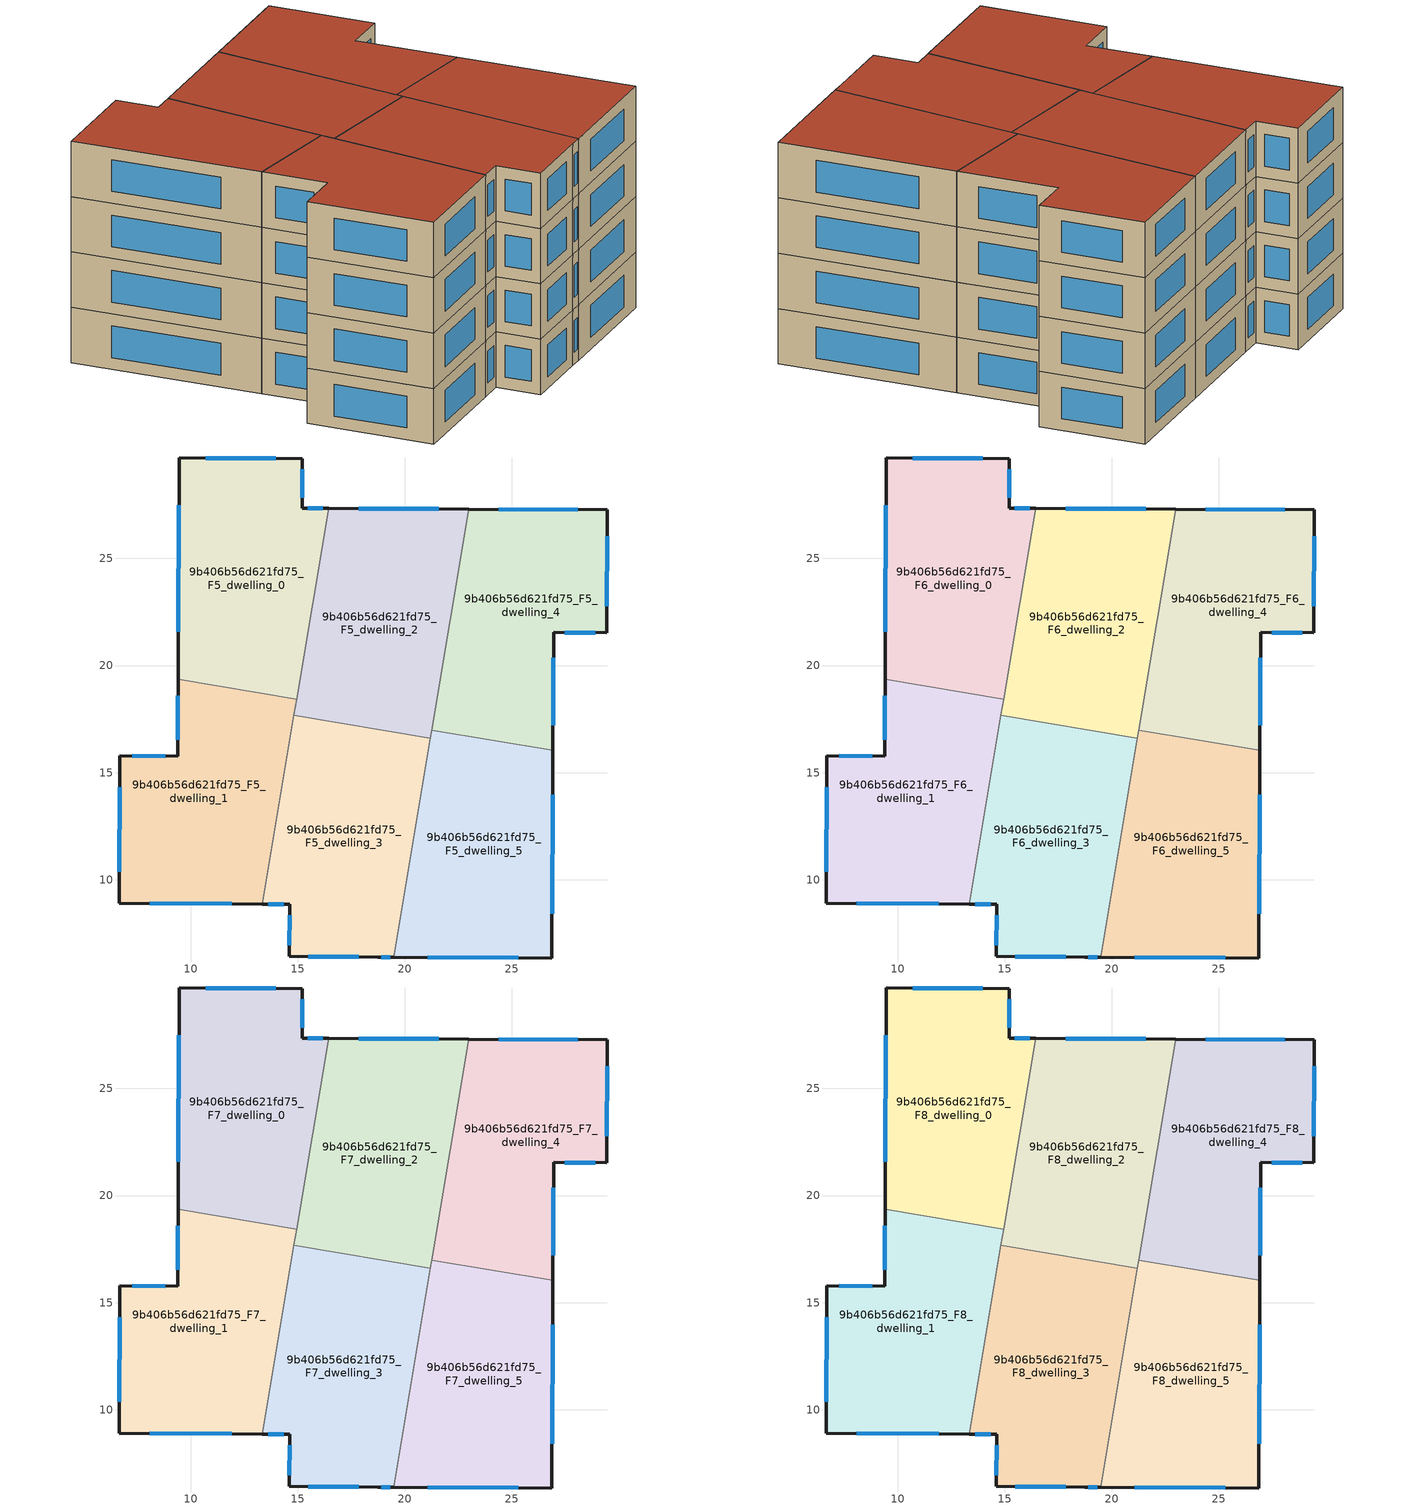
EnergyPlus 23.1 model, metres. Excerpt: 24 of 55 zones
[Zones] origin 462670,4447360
9b406b56d621fd75_F5_dwelling_0
 floor to 9b406b56d621fd75_F4_dwelling_0 (EU_floor_Construction): 15.22,29.66 15.21,27.34 16.45,27.34 14.95,18.43 9.42,19.36 9.47,29.69 z15
 wall outside (EU_wall_Construction): 16.45,27.34 15.21,27.34 15.22,29.66 9.47,29.69 9.42,19.36 z15:18
 wall to 9b406b56d621fd75_F5_dwelling_1 (EU_wall_Construction): 9.42,19.36 14.95,18.43 z15:18
 wall to 9b406b56d621fd75_F5_dwelling_2 (EU_wall_Construction): 14.95,18.43 16.45,27.34 z15:18
 window (EU_Window_Construction): 16.18,27.34 15.47,27.34 / 9.46,27.48 9.43,21.57 / 13.99,29.67 10.7,29.68 / 15.21,27.84 15.22,29.16 z15.64:17.36
9b406b56d621fd75_F5_dwelling_1
 floor to 9b406b56d621fd75_F4_dwelling_1 (EU_floor_Construction): 14.95,18.43 13.35,8.87 6.66,8.9 6.7,15.78 9.4,15.77 9.42,19.36 z15
 wall outside (EU_wall_Construction): 9.42,19.36 9.4,15.77 6.7,15.78 6.66,8.9 13.35,8.87 z15:18
 wall to 9b406b56d621fd75_F5_dwelling_3 (EU_wall_Construction): 13.35,8.87 14.83,17.67 z15:18
 wall to 9b406b56d621fd75_F5_dwelling_2 (EU_wall_Construction): 14.83,17.67 14.95,18.43 z15:18
 window (EU_Window_Construction): 8.1,8.9 11.92,8.88 / 6.69,14.31 6.67,10.38 / 8.82,15.77 7.28,15.78 / 9.41,18.59 9.4,16.54 z15.64:17.36
9b406b56d621fd75_F5_dwelling_2
 floor to 9b406b56d621fd75_F4_dwelling_2 (EU_floor_Construction): 22.99,27.3 21.2,16.61 14.83,17.67 16.45,27.34 z15
 wall outside (EU_wall_Construction): 22.99,27.3 16.45,27.34 z15:18
 wall to 9b406b56d621fd75_F5_dwelling_3 (EU_wall_Construction): 14.83,17.67 21.2,16.61 z15:18
 wall to 9b406b56d621fd75_F5_dwelling_4 (EU_wall_Construction): 21.26,16.99 22.99,27.3 z15:18
 wall to 9b406b56d621fd75_F5_dwelling_5 (EU_wall_Construction): 21.2,16.61 21.26,16.99 z15:18
 window (EU_Window_Construction): 21.59,27.31 17.85,27.33 z15.64:17.36
9b406b56d621fd75_F5_dwelling_3
 floor to 9b406b56d621fd75_F4_dwelling_3 (EU_floor_Construction): 21.2,16.61 19.48,6.39 18.74,6.39 14.61,6.42 14.63,8.86 13.35,8.87 14.83,17.67 z15
 wall outside (EU_wall_Construction): 13.35,8.87 14.63,8.86 14.61,6.42 18.74,6.39 19.48,6.39 z15:18
 wall to 9b406b56d621fd75_F5_dwelling_5 (EU_wall_Construction): 19.48,6.39 21.2,16.61 z15:18
 window (EU_Window_Construction): 18.9,6.39 19.32,6.39 / 15.5,6.42 17.86,6.4 / 14.63,8.34 14.62,6.94 / 13.62,8.87 14.36,8.86 z15.64:17.36
9b406b56d621fd75_F5_dwelling_4
 floor to 9b406b56d621fd75_F4_dwelling_4 (EU_floor_Construction): 29.46,27.27 29.43,21.53 26.95,21.54 26.92,16.04 21.26,16.99 22.99,27.3 z15
 wall outside (EU_wall_Construction): 26.92,16.04 26.95,21.54 29.43,21.53 29.46,27.27 22.99,27.3 z15:18
 wall to 9b406b56d621fd75_F5_dwelling_5 (EU_wall_Construction): 21.26,16.99 26.92,16.04 z15:18
 window (EU_Window_Construction): 28.08,27.28 24.38,27.3 / 29.44,22.76 29.46,26.04 / 27.48,21.54 28.9,21.54 / 26.93,17.22 26.94,20.37 z15.64:17.36
9b406b56d621fd75_F5_dwelling_5
 floor to 9b406b56d621fd75_F4_dwelling_5 (EU_floor_Construction): 26.92,16.04 26.87,6.35 19.48,6.39 21.26,16.99 z15
 wall outside (EU_wall_Construction): 19.48,6.39 26.87,6.35 26.92,16.04 z15:18
 window (EU_Window_Construction): 26.88,8.43 26.91,13.97 / 21.06,6.38 25.29,6.36 z15.64:17.36
9b406b56d621fd75_F6_dwelling_0
 floor to 9b406b56d621fd75_F5_dwelling_0 (EU_floor_Construction): 15.22,29.66 15.21,27.34 16.45,27.34 14.95,18.43 9.42,19.36 9.47,29.69 z18
 wall outside (EU_wall_Construction): 16.45,27.34 15.21,27.34 15.22,29.66 9.47,29.69 9.42,19.36 z18:21
 wall to 9b406b56d621fd75_F6_dwelling_1 (EU_wall_Construction): 9.42,19.36 14.95,18.43 z18:21
 wall to 9b406b56d621fd75_F6_dwelling_2 (EU_wall_Construction): 14.95,18.43 16.45,27.34 z18:21
 window (EU_Window_Construction): 16.18,27.34 15.47,27.34 / 9.46,27.48 9.43,21.57 / 13.99,29.67 10.7,29.68 / 15.21,27.84 15.22,29.16 z18.64:20.36
9b406b56d621fd75_F6_dwelling_1
 floor to 9b406b56d621fd75_F5_dwelling_1 (EU_floor_Construction): 14.95,18.43 13.35,8.87 6.66,8.9 6.7,15.78 9.4,15.77 9.42,19.36 z18
 wall outside (EU_wall_Construction): 9.42,19.36 9.4,15.77 6.7,15.78 6.66,8.9 13.35,8.87 z18:21
 wall to 9b406b56d621fd75_F6_dwelling_3 (EU_wall_Construction): 13.35,8.87 14.83,17.67 z18:21
 wall to 9b406b56d621fd75_F6_dwelling_2 (EU_wall_Construction): 14.83,17.67 14.95,18.43 z18:21
 window (EU_Window_Construction): 8.1,8.9 11.92,8.88 / 6.69,14.31 6.67,10.38 / 8.82,15.77 7.28,15.78 / 9.41,18.59 9.4,16.54 z18.64:20.36
9b406b56d621fd75_F6_dwelling_2
 floor to 9b406b56d621fd75_F5_dwelling_2 (EU_floor_Construction): 22.99,27.3 21.2,16.61 14.83,17.67 16.45,27.34 z18
 wall outside (EU_wall_Construction): 22.99,27.3 16.45,27.34 z18:21
 wall to 9b406b56d621fd75_F6_dwelling_3 (EU_wall_Construction): 14.83,17.67 21.2,16.61 z18:21
 wall to 9b406b56d621fd75_F6_dwelling_4 (EU_wall_Construction): 21.26,16.99 22.99,27.3 z18:21
 wall to 9b406b56d621fd75_F6_dwelling_5 (EU_wall_Construction): 21.2,16.61 21.26,16.99 z18:21
 window (EU_Window_Construction): 21.59,27.31 17.85,27.33 z18.64:20.36
9b406b56d621fd75_F6_dwelling_3
 floor to 9b406b56d621fd75_F5_dwelling_3 (EU_floor_Construction): 21.2,16.61 19.48,6.39 18.74,6.39 14.61,6.42 14.63,8.86 13.35,8.87 14.83,17.67 z18
 wall outside (EU_wall_Construction): 13.35,8.87 14.63,8.86 14.61,6.42 18.74,6.39 19.48,6.39 z18:21
 wall to 9b406b56d621fd75_F6_dwelling_5 (EU_wall_Construction): 19.48,6.39 21.2,16.61 z18:21
 window (EU_Window_Construction): 18.9,6.39 19.32,6.39 / 15.5,6.42 17.86,6.4 / 14.63,8.34 14.62,6.94 / 13.62,8.87 14.36,8.86 z18.64:20.36
9b406b56d621fd75_F6_dwelling_4
 floor to 9b406b56d621fd75_F5_dwelling_4 (EU_floor_Construction): 29.46,27.27 29.43,21.53 26.95,21.54 26.92,16.04 21.26,16.99 22.99,27.3 z18
 wall outside (EU_wall_Construction): 26.92,16.04 26.95,21.54 29.43,21.53 29.46,27.27 22.99,27.3 z18:21
 wall to 9b406b56d621fd75_F6_dwelling_5 (EU_wall_Construction): 21.26,16.99 26.92,16.04 z18:21
 window (EU_Window_Construction): 28.08,27.28 24.38,27.3 / 29.44,22.76 29.46,26.04 / 27.48,21.54 28.9,21.54 / 26.93,17.22 26.94,20.37 z18.64:20.36
9b406b56d621fd75_F6_dwelling_5
 floor to 9b406b56d621fd75_F5_dwelling_5 (EU_floor_Construction): 26.92,16.04 26.87,6.35 19.48,6.39 21.26,16.99 z18
 wall outside (EU_wall_Construction): 19.48,6.39 26.87,6.35 26.92,16.04 z18:21
 window (EU_Window_Construction): 26.88,8.43 26.91,13.97 / 21.06,6.38 25.29,6.36 z18.64:20.36
9b406b56d621fd75_F7_dwelling_0
 floor to 9b406b56d621fd75_F6_dwelling_0 (EU_floor_Construction): 15.22,29.66 15.21,27.34 16.45,27.34 14.95,18.43 9.42,19.36 9.47,29.69 z21
 wall outside (EU_wall_Construction): 16.45,27.34 15.21,27.34 15.22,29.66 9.47,29.69 9.42,19.36 z21:24
 wall to 9b406b56d621fd75_F7_dwelling_1 (EU_wall_Construction): 9.42,19.36 14.95,18.43 z21:24
 wall to 9b406b56d621fd75_F7_dwelling_2 (EU_wall_Construction): 14.95,18.43 16.45,27.34 z21:24
 window (EU_Window_Construction): 16.18,27.34 15.47,27.34 / 9.46,27.48 9.43,21.57 / 13.99,29.67 10.7,29.68 / 15.21,27.84 15.22,29.16 z21.64:23.36
9b406b56d621fd75_F7_dwelling_1
 floor to 9b406b56d621fd75_F6_dwelling_1 (EU_floor_Construction): 14.95,18.43 13.35,8.87 6.66,8.9 6.7,15.78 9.4,15.77 9.42,19.36 z21
 wall outside (EU_wall_Construction): 9.42,19.36 9.4,15.77 6.7,15.78 6.66,8.9 13.35,8.87 z21:24
 wall to 9b406b56d621fd75_F7_dwelling_3 (EU_wall_Construction): 13.35,8.87 14.83,17.67 z21:24
 wall to 9b406b56d621fd75_F7_dwelling_2 (EU_wall_Construction): 14.83,17.67 14.95,18.43 z21:24
 window (EU_Window_Construction): 8.1,8.9 11.92,8.88 / 6.69,14.31 6.67,10.38 / 8.82,15.77 7.28,15.78 / 9.41,18.59 9.4,16.54 z21.64:23.36
9b406b56d621fd75_F7_dwelling_2
 floor to 9b406b56d621fd75_F6_dwelling_2 (EU_floor_Construction): 22.99,27.3 21.2,16.61 14.83,17.67 16.45,27.34 z21
 wall outside (EU_wall_Construction): 22.99,27.3 16.45,27.34 z21:24
 wall to 9b406b56d621fd75_F7_dwelling_3 (EU_wall_Construction): 14.83,17.67 21.2,16.61 z21:24
 wall to 9b406b56d621fd75_F7_dwelling_4 (EU_wall_Construction): 21.26,16.99 22.99,27.3 z21:24
 wall to 9b406b56d621fd75_F7_dwelling_5 (EU_wall_Construction): 21.2,16.61 21.26,16.99 z21:24
 window (EU_Window_Construction): 21.59,27.31 17.85,27.33 z21.64:23.36
9b406b56d621fd75_F7_dwelling_3
 floor to 9b406b56d621fd75_F6_dwelling_3 (EU_floor_Construction): 21.2,16.61 19.48,6.39 18.74,6.39 14.61,6.42 14.63,8.86 13.35,8.87 14.83,17.67 z21
 wall outside (EU_wall_Construction): 13.35,8.87 14.63,8.86 14.61,6.42 18.74,6.39 19.48,6.39 z21:24
 wall to 9b406b56d621fd75_F7_dwelling_5 (EU_wall_Construction): 19.48,6.39 21.2,16.61 z21:24
 window (EU_Window_Construction): 18.9,6.39 19.32,6.39 / 15.5,6.42 17.86,6.4 / 14.63,8.34 14.62,6.94 / 13.62,8.87 14.36,8.86 z21.64:23.36
9b406b56d621fd75_F7_dwelling_4
 floor to 9b406b56d621fd75_F6_dwelling_4 (EU_floor_Construction): 29.46,27.27 29.43,21.53 26.95,21.54 26.92,16.04 21.26,16.99 22.99,27.3 z21
 wall outside (EU_wall_Construction): 26.92,16.04 26.95,21.54 29.43,21.53 29.46,27.27 22.99,27.3 z21:24
 wall to 9b406b56d621fd75_F7_dwelling_5 (EU_wall_Construction): 21.26,16.99 26.92,16.04 z21:24
 window (EU_Window_Construction): 28.08,27.28 24.38,27.3 / 29.44,22.76 29.46,26.04 / 27.48,21.54 28.9,21.54 / 26.93,17.22 26.94,20.37 z21.64:23.36
9b406b56d621fd75_F7_dwelling_5
 floor to 9b406b56d621fd75_F6_dwelling_5 (EU_floor_Construction): 26.92,16.04 26.87,6.35 19.48,6.39 21.26,16.99 z21
 wall outside (EU_wall_Construction): 19.48,6.39 26.87,6.35 26.92,16.04 z21:24
 window (EU_Window_Construction): 26.88,8.43 26.91,13.97 / 21.06,6.38 25.29,6.36 z21.64:23.36
9b406b56d621fd75_F8_dwelling_0
 floor to 9b406b56d621fd75_F7_dwelling_0 (EU_floor_Construction): 15.22,29.66 15.21,27.34 16.45,27.34 14.95,18.43 9.42,19.36 9.47,29.69 z24
 wall outside (EU_wall_Construction): 16.45,27.34 15.21,27.34 15.22,29.66 9.47,29.69 9.42,19.36 z24:27
 wall to 9b406b56d621fd75_F8_dwelling_1 (EU_wall_Construction): 9.42,19.36 14.95,18.43 z24:27
 wall to 9b406b56d621fd75_F8_dwelling_2 (EU_wall_Construction): 14.95,18.43 16.45,27.34 z24:27
 window (EU_Window_Construction): 16.18,27.34 15.47,27.34 / 9.46,27.48 9.43,21.57 / 13.99,29.67 10.7,29.68 / 15.21,27.84 15.22,29.16 z24.64:26.36
 roof outside (EU_roof_Construction): 14.95,18.43 16.45,27.34 15.21,27.34 15.22,29.66 9.47,29.69 9.42,19.36 z27
9b406b56d621fd75_F8_dwelling_1
 floor to 9b406b56d621fd75_F7_dwelling_1 (EU_floor_Construction): 14.95,18.43 13.35,8.87 6.66,8.9 6.7,15.78 9.4,15.77 9.42,19.36 z24
 wall outside (EU_wall_Construction): 9.42,19.36 9.4,15.77 6.7,15.78 6.66,8.9 13.35,8.87 z24:27
 wall to 9b406b56d621fd75_F8_dwelling_3 (EU_wall_Construction): 13.35,8.87 14.83,17.67 z24:27
 wall to 9b406b56d621fd75_F8_dwelling_2 (EU_wall_Construction): 14.83,17.67 14.95,18.43 z24:27
 window (EU_Window_Construction): 8.1,8.9 11.92,8.88 / 6.69,14.31 6.67,10.38 / 8.82,15.77 7.28,15.78 / 9.41,18.59 9.4,16.54 z24.64:26.36
 roof outside (EU_roof_Construction): 13.35,8.87 14.95,18.43 9.42,19.36 9.4,15.77 6.7,15.78 6.66,8.9 z27
9b406b56d621fd75_F8_dwelling_2
 floor to 9b406b56d621fd75_F7_dwelling_2 (EU_floor_Construction): 22.99,27.3 21.2,16.61 14.83,17.67 16.45,27.34 z24
 wall outside (EU_wall_Construction): 22.99,27.3 16.45,27.34 z24:27
 wall to 9b406b56d621fd75_F8_dwelling_3 (EU_wall_Construction): 14.83,17.67 21.2,16.61 z24:27
 wall to 9b406b56d621fd75_F8_dwelling_4 (EU_wall_Construction): 21.26,16.99 22.99,27.3 z24:27
 wall to 9b406b56d621fd75_F8_dwelling_5 (EU_wall_Construction): 21.2,16.61 21.26,16.99 z24:27
 window (EU_Window_Construction): 21.59,27.31 17.85,27.33 z24.64:26.36
 roof outside (EU_roof_Construction): 21.2,16.61 22.99,27.3 16.45,27.34 14.83,17.67 z27
9b406b56d621fd75_F8_dwelling_3
 floor to 9b406b56d621fd75_F7_dwelling_3 (EU_floor_Construction): 21.2,16.61 19.48,6.39 18.74,6.39 14.61,6.42 14.63,8.86 13.35,8.87 14.83,17.67 z24
 wall outside (EU_wall_Construction): 13.35,8.87 14.63,8.86 14.61,6.42 18.74,6.39 19.48,6.39 z24:27
 wall to 9b406b56d621fd75_F8_dwelling_5 (EU_wall_Construction): 19.48,6.39 21.2,16.61 z24:27
 window (EU_Window_Construction): 18.9,6.39 19.32,6.39 / 15.5,6.42 17.86,6.4 / 14.63,8.34 14.62,6.94 / 13.62,8.87 14.36,8.86 z24.64:26.36
 roof outside (EU_roof_Construction): 19.48,6.39 21.2,16.61 14.83,17.67 13.35,8.87 14.63,8.86 14.61,6.42 18.74,6.39 z27
9b406b56d621fd75_F8_dwelling_4
 floor to 9b406b56d621fd75_F7_dwelling_4 (EU_floor_Construction): 29.46,27.27 29.43,21.53 26.95,21.54 26.92,16.04 21.26,16.99 22.99,27.3 z24
 wall outside (EU_wall_Construction): 26.92,16.04 26.95,21.54 29.43,21.53 29.46,27.27 22.99,27.3 z24:27
 wall to 9b406b56d621fd75_F8_dwelling_5 (EU_wall_Construction): 21.26,16.99 26.92,16.04 z24:27
 window (EU_Window_Construction): 28.08,27.28 24.38,27.3 / 29.44,22.76 29.46,26.04 / 27.48,21.54 28.9,21.54 / 26.93,17.22 26.94,20.37 z24.64:26.36
 roof outside (EU_roof_Construction): 26.92,16.04 26.95,21.54 29.43,21.53 29.46,27.27 22.99,27.3 21.26,16.99 z27
9b406b56d621fd75_F8_dwelling_5
 floor to 9b406b56d621fd75_F7_dwelling_5 (EU_floor_Construction): 26.92,16.04 26.87,6.35 19.48,6.39 21.26,16.99 z24
 wall outside (EU_wall_Construction): 19.48,6.39 26.87,6.35 26.92,16.04 z24:27
 window (EU_Window_Construction): 26.88,8.43 26.91,13.97 / 21.06,6.38 25.29,6.36 z24.64:26.36
 roof outside (EU_roof_Construction): 26.87,6.35 26.92,16.04 21.26,16.99 19.48,6.39 z27
[Building]
EU S2 Campaign: North Axis=0; Terrain=City; Solar Distribution=FullExterior
[Site:Location]
Yerevan-Zvartnots.Intl.AP: Latitude=40.15; Longitude=44.383; Time Zone=4; Elevation=854
[SizingPeriod:WeatherFileDays]
AnnualSizingPeriod: Begin Month=1; Begin Day of Month=1; End Month=12; End Day of Month=31; Day of Week for Start Day=Monday; Use Weather File Daylight Saving Period=No; Use Weather File Rain and Snow Indicators=No
[MATERIAL]
EU_InternalMass_Material: Roughness=MediumRough; Thickness=0.1; Conductivity=1; Density=1800; Specific Heat=900; Thermal Absorptance=0.9; Solar Absorptance=0.7; Visible Absorptance=0.7
[MATERIAL:NOMASS] Roughness=MediumRough; Thermal Absorptance=0.9; Solar Absorptance=0.7; Visible Absorptance=0.7
Name | Thermal Resistance
EU_wall_NoMass | 1.05043
EU_roof_NoMass | 1.45357
EU_floor_NoMass | 0.478065
[WINDOWMATERIAL:SIMPLEGLAZINGSYSTEM]
EU_Window_SimpleGlazing: UFactor=2.5566; Solar Heat Gain Coefficient=0.75; Visible Transmittance=0.75
[CONSTRUCTION]
EU_wall_Construction: EU_wall_NoMass
EU_roof_Construction: EU_roof_NoMass
EU_floor_Construction: EU_floor_NoMass
EU_Window_Construction: EU_Window_SimpleGlazing
EU_InternalMass_Construction: EU_InternalMass_Material
[ZONE] Type=1; Multiplier=1; Ceiling Height=autocalculate; Floor Area=autocalculate; Part of Total Floor Area=Yes
Name | Volume
9b406b56d621fd75_F5_dwelling_0; 9b406b56d621fd75_F6_dwelling_0; 9b406b56d621fd75_F7_dwelling_0; 9b406b56d621fd75_F8_dwelling_0 | 200.002
9b406b56d621fd75_F5_dwelling_1; 9b406b56d621fd75_F6_dwelling_1; 9b406b56d621fd75_F7_dwelling_1; 9b406b56d621fd75_F8_dwelling_1 | 200.012
9b406b56d621fd75_F5_dwelling_2; 9b406b56d621fd75_F6_dwelling_2; 9b406b56d621fd75_F7_dwelling_2; 9b406b56d621fd75_F8_dwelling_2; 9b406b56d621fd75_F5_dwelling_4; 9b406b56d621fd75_F6_dwelling_4; 9b406b56d621fd75_F7_dwelling_4; 9b406b56d621fd75_F8_dwelling_4 | 199.99
9b406b56d621fd75_F5_dwelling_3; 9b406b56d621fd75_F6_dwelling_3; 9b406b56d621fd75_F7_dwelling_3; 9b406b56d621fd75_F8_dwelling_3 | 199.983
9b406b56d621fd75_F5_dwelling_5; 9b406b56d621fd75_F6_dwelling_5; 9b406b56d621fd75_F7_dwelling_5; 9b406b56d621fd75_F8_dwelling_5 | 199.999
[INTERNALMASS] Construction=EU_InternalMass_Construction
Name | Zone or ZoneList | Surface Area
9b406b56d621fd75_F5_dwelling_0_EU_InternalMass | 9b406b56d621fd75_F5_dwelling_0 | 66.6673
9b406b56d621fd75_F5_dwelling_1_EU_InternalMass | 9b406b56d621fd75_F5_dwelling_1 | 66.6708
9b406b56d621fd75_F5_dwelling_2_EU_InternalMass | 9b406b56d621fd75_F5_dwelling_2 | 66.6632
9b406b56d621fd75_F5_dwelling_3_EU_InternalMass | 9b406b56d621fd75_F5_dwelling_3 | 66.661
9b406b56d621fd75_F5_dwelling_4_EU_InternalMass | 9b406b56d621fd75_F5_dwelling_4 | 66.6634
9b406b56d621fd75_F5_dwelling_5_EU_InternalMass | 9b406b56d621fd75_F5_dwelling_5 | 66.6663
9b406b56d621fd75_F6_dwelling_0_EU_InternalMass | 9b406b56d621fd75_F6_dwelling_0 | 66.6673
9b406b56d621fd75_F6_dwelling_1_EU_InternalMass | 9b406b56d621fd75_F6_dwelling_1 | 66.6708
9b406b56d621fd75_F6_dwelling_2_EU_InternalMass | 9b406b56d621fd75_F6_dwelling_2 | 66.6632
9b406b56d621fd75_F6_dwelling_3_EU_InternalMass | 9b406b56d621fd75_F6_dwelling_3 | 66.661
9b406b56d621fd75_F6_dwelling_4_EU_InternalMass | 9b406b56d621fd75_F6_dwelling_4 | 66.6634
9b406b56d621fd75_F6_dwelling_5_EU_InternalMass | 9b406b56d621fd75_F6_dwelling_5 | 66.6663
9b406b56d621fd75_F7_dwelling_0_EU_InternalMass | 9b406b56d621fd75_F7_dwelling_0 | 66.6673
9b406b56d621fd75_F7_dwelling_1_EU_InternalMass | 9b406b56d621fd75_F7_dwelling_1 | 66.6708
9b406b56d621fd75_F7_dwelling_2_EU_InternalMass | 9b406b56d621fd75_F7_dwelling_2 | 66.6632
9b406b56d621fd75_F7_dwelling_3_EU_InternalMass | 9b406b56d621fd75_F7_dwelling_3 | 66.661
9b406b56d621fd75_F7_dwelling_4_EU_InternalMass | 9b406b56d621fd75_F7_dwelling_4 | 66.6634
9b406b56d621fd75_F7_dwelling_5_EU_InternalMass | 9b406b56d621fd75_F7_dwelling_5 | 66.6663
9b406b56d621fd75_F8_dwelling_0_EU_InternalMass | 9b406b56d621fd75_F8_dwelling_0 | 66.6673
9b406b56d621fd75_F8_dwelling_1_EU_InternalMass | 9b406b56d621fd75_F8_dwelling_1 | 66.6708
9b406b56d621fd75_F8_dwelling_2_EU_InternalMass | 9b406b56d621fd75_F8_dwelling_2 | 66.6632
9b406b56d621fd75_F8_dwelling_3_EU_InternalMass | 9b406b56d621fd75_F8_dwelling_3 | 66.661
9b406b56d621fd75_F8_dwelling_4_EU_InternalMass | 9b406b56d621fd75_F8_dwelling_4 | 66.6634
9b406b56d621fd75_F8_dwelling_5_EU_InternalMass | 9b406b56d621fd75_F8_dwelling_5 | 66.6663
[OTHEREQUIPMENT] Fuel Type=Electricity; Design Level Calculation Method=Watts/Area; Power per Zone Floor Area=1; Fraction Latent=0; Fraction Radiant=0; Fraction Lost=0; Carbon Dioxide Generation Rate=0; EndUse Subcategory=EU_Step8_InternalGains
Name | Zone or ZoneList or Space or SpaceList | Schedule
EU_Step8_InternalGain_9b406b56d621fd75_F5_dwelling_0_f000 | 9b406b56d621fd75_F5_dwelling_0 | EU_Step8_GainSchedule_9b406b56d621fd75_F5_dwelling_0_f000
EU_Step8_InternalGain_9b406b56d621fd75_F5_dwelling_1_f000 | 9b406b56d621fd75_F5_dwelling_1 | EU_Step8_GainSchedule_9b406b56d621fd75_F5_dwelling_1_f000
EU_Step8_InternalGain_9b406b56d621fd75_F5_dwelling_2_f000 | 9b406b56d621fd75_F5_dwelling_2 | EU_Step8_GainSchedule_9b406b56d621fd75_F5_dwelling_2_f000
EU_Step8_InternalGain_9b406b56d621fd75_F5_dwelling_3_f000 | 9b406b56d621fd75_F5_dwelling_3 | EU_Step8_GainSchedule_9b406b56d621fd75_F5_dwelling_3_f000
EU_Step8_InternalGain_9b406b56d621fd75_F5_dwelling_4_f000 | 9b406b56d621fd75_F5_dwelling_4 | EU_Step8_GainSchedule_9b406b56d621fd75_F5_dwelling_4_f000
EU_Step8_InternalGain_9b406b56d621fd75_F5_dwelling_5_f000 | 9b406b56d621fd75_F5_dwelling_5 | EU_Step8_GainSchedule_9b406b56d621fd75_F5_dwelling_5_f000
EU_Step8_InternalGain_9b406b56d621fd75_F6_dwelling_0_f000 | 9b406b56d621fd75_F6_dwelling_0 | EU_Step8_GainSchedule_9b406b56d621fd75_F6_dwelling_0_f000
EU_Step8_InternalGain_9b406b56d621fd75_F6_dwelling_1_f000 | 9b406b56d621fd75_F6_dwelling_1 | EU_Step8_GainSchedule_9b406b56d621fd75_F6_dwelling_1_f000
EU_Step8_InternalGain_9b406b56d621fd75_F6_dwelling_2_f000 | 9b406b56d621fd75_F6_dwelling_2 | EU_Step8_GainSchedule_9b406b56d621fd75_F6_dwelling_2_f000
EU_Step8_InternalGain_9b406b56d621fd75_F6_dwelling_3_f000 | 9b406b56d621fd75_F6_dwelling_3 | EU_Step8_GainSchedule_9b406b56d621fd75_F6_dwelling_3_f000
EU_Step8_InternalGain_9b406b56d621fd75_F6_dwelling_4_f000 | 9b406b56d621fd75_F6_dwelling_4 | EU_Step8_GainSchedule_9b406b56d621fd75_F6_dwelling_4_f000
EU_Step8_InternalGain_9b406b56d621fd75_F6_dwelling_5_f000 | 9b406b56d621fd75_F6_dwelling_5 | EU_Step8_GainSchedule_9b406b56d621fd75_F6_dwelling_5_f000
EU_Step8_InternalGain_9b406b56d621fd75_F7_dwelling_0_f000 | 9b406b56d621fd75_F7_dwelling_0 | EU_Step8_GainSchedule_9b406b56d621fd75_F7_dwelling_0_f000
EU_Step8_InternalGain_9b406b56d621fd75_F7_dwelling_1_f000 | 9b406b56d621fd75_F7_dwelling_1 | EU_Step8_GainSchedule_9b406b56d621fd75_F7_dwelling_1_f000
EU_Step8_InternalGain_9b406b56d621fd75_F7_dwelling_2_f000 | 9b406b56d621fd75_F7_dwelling_2 | EU_Step8_GainSchedule_9b406b56d621fd75_F7_dwelling_2_f000
EU_Step8_InternalGain_9b406b56d621fd75_F7_dwelling_3_f000 | 9b406b56d621fd75_F7_dwelling_3 | EU_Step8_GainSchedule_9b406b56d621fd75_F7_dwelling_3_f000
EU_Step8_InternalGain_9b406b56d621fd75_F7_dwelling_4_f000 | 9b406b56d621fd75_F7_dwelling_4 | EU_Step8_GainSchedule_9b406b56d621fd75_F7_dwelling_4_f000
EU_Step8_InternalGain_9b406b56d621fd75_F7_dwelling_5_f000 | 9b406b56d621fd75_F7_dwelling_5 | EU_Step8_GainSchedule_9b406b56d621fd75_F7_dwelling_5_f000
EU_Step8_InternalGain_9b406b56d621fd75_F8_dwelling_0_f000 | 9b406b56d621fd75_F8_dwelling_0 | EU_Step8_GainSchedule_9b406b56d621fd75_F8_dwelling_0_f000
EU_Step8_InternalGain_9b406b56d621fd75_F8_dwelling_1_f000 | 9b406b56d621fd75_F8_dwelling_1 | EU_Step8_GainSchedule_9b406b56d621fd75_F8_dwelling_1_f000
EU_Step8_InternalGain_9b406b56d621fd75_F8_dwelling_2_f000 | 9b406b56d621fd75_F8_dwelling_2 | EU_Step8_GainSchedule_9b406b56d621fd75_F8_dwelling_2_f000
EU_Step8_InternalGain_9b406b56d621fd75_F8_dwelling_3_f000 | 9b406b56d621fd75_F8_dwelling_3 | EU_Step8_GainSchedule_9b406b56d621fd75_F8_dwelling_3_f000
EU_Step8_InternalGain_9b406b56d621fd75_F8_dwelling_4_f000 | 9b406b56d621fd75_F8_dwelling_4 | EU_Step8_GainSchedule_9b406b56d621fd75_F8_dwelling_4_f000
EU_Step8_InternalGain_9b406b56d621fd75_F8_dwelling_5_f000 | 9b406b56d621fd75_F8_dwelling_5 | EU_Step8_GainSchedule_9b406b56d621fd75_F8_dwelling_5_f000
[ZONEVENTILATION:DESIGNFLOWRATE] Schedule=EU_AlwaysOn; Design Flow Rate Calculation Method=AirChanges/Hour; Air Changes per Hour=0.557805; Ventilation Type=Natural; Fan Pressure Rise=0; Fan Total Efficiency=1; Constant Term Coefficient=1; Temperature Term Coefficient=0; Velocity Term Coefficient=0; Velocity Squared Term Coefficient=0; Minimum Indoor Temperature=-100; Maximum Indoor Temperature=100; Delta Temperature=-100; Minimum Outdoor Temperature=-100; Maximum Outdoor Temperature=100; Maximum Wind Speed=40
Name | Zone or ZoneList or Space or SpaceList
EU_ConstantAir_9b406b56d621fd75_F5_dwelling_0 | 9b406b56d621fd75_F5_dwelling_0
EU_ConstantAir_9b406b56d621fd75_F5_dwelling_1 | 9b406b56d621fd75_F5_dwelling_1
EU_ConstantAir_9b406b56d621fd75_F5_dwelling_2 | 9b406b56d621fd75_F5_dwelling_2
EU_ConstantAir_9b406b56d621fd75_F5_dwelling_3 | 9b406b56d621fd75_F5_dwelling_3
EU_ConstantAir_9b406b56d621fd75_F5_dwelling_4 | 9b406b56d621fd75_F5_dwelling_4
EU_ConstantAir_9b406b56d621fd75_F5_dwelling_5 | 9b406b56d621fd75_F5_dwelling_5
EU_ConstantAir_9b406b56d621fd75_F6_dwelling_0 | 9b406b56d621fd75_F6_dwelling_0
EU_ConstantAir_9b406b56d621fd75_F6_dwelling_1 | 9b406b56d621fd75_F6_dwelling_1
EU_ConstantAir_9b406b56d621fd75_F6_dwelling_2 | 9b406b56d621fd75_F6_dwelling_2
EU_ConstantAir_9b406b56d621fd75_F6_dwelling_3 | 9b406b56d621fd75_F6_dwelling_3
EU_ConstantAir_9b406b56d621fd75_F6_dwelling_4 | 9b406b56d621fd75_F6_dwelling_4
EU_ConstantAir_9b406b56d621fd75_F6_dwelling_5 | 9b406b56d621fd75_F6_dwelling_5
EU_ConstantAir_9b406b56d621fd75_F7_dwelling_0 | 9b406b56d621fd75_F7_dwelling_0
EU_ConstantAir_9b406b56d621fd75_F7_dwelling_1 | 9b406b56d621fd75_F7_dwelling_1
EU_ConstantAir_9b406b56d621fd75_F7_dwelling_2 | 9b406b56d621fd75_F7_dwelling_2
EU_ConstantAir_9b406b56d621fd75_F7_dwelling_3 | 9b406b56d621fd75_F7_dwelling_3
EU_ConstantAir_9b406b56d621fd75_F7_dwelling_4 | 9b406b56d621fd75_F7_dwelling_4
EU_ConstantAir_9b406b56d621fd75_F7_dwelling_5 | 9b406b56d621fd75_F7_dwelling_5
EU_ConstantAir_9b406b56d621fd75_F8_dwelling_0 | 9b406b56d621fd75_F8_dwelling_0
EU_ConstantAir_9b406b56d621fd75_F8_dwelling_1 | 9b406b56d621fd75_F8_dwelling_1
EU_ConstantAir_9b406b56d621fd75_F8_dwelling_2 | 9b406b56d621fd75_F8_dwelling_2
EU_ConstantAir_9b406b56d621fd75_F8_dwelling_3 | 9b406b56d621fd75_F8_dwelling_3
EU_ConstantAir_9b406b56d621fd75_F8_dwelling_4 | 9b406b56d621fd75_F8_dwelling_4
EU_ConstantAir_9b406b56d621fd75_F8_dwelling_5 | 9b406b56d621fd75_F8_dwelling_5
[HVACTEMPLATE:THERMOSTAT] Constant Heating Setpoint=20; Constant Cooling Setpoint=50
EU_HeatOnly_9b406b56d621fd75_F1_dwelling_4; EU_HeatOnly_9b406b56d621fd75_F1_dwelling_5; EU_HeatOnly_9b406b56d621fd75_F2_dwelling_0; EU_HeatOnly_9b406b56d621fd75_F2_dwelling_1; EU_HeatOnly_9b406b56d621fd75_F2_dwelling_2; EU_HeatOnly_9b406b56d621fd75_F2_dwelling_3; EU_HeatOnly_9b406b56d621fd75_F2_dwelling_4; EU_HeatOnly_9b406b56d621fd75_F2_dwelling_5; EU_HeatOnly_9b406b56d621fd75_F3_dwelling_0; EU_HeatOnly_9b406b56d621fd75_F3_dwelling_1; EU_HeatOnly_9b406b56d621fd75_F3_dwelling_2; EU_HeatOnly_9b406b56d621fd75_F3_dwelling_3; EU_HeatOnly_9b406b56d621fd75_F3_dwelling_4; EU_HeatOnly_9b406b56d621fd75_F3_dwelling_5; EU_HeatOnly_9b406b56d621fd75_F4_dwelling_0; EU_HeatOnly_9b406b56d621fd75_F4_dwelling_1; EU_HeatOnly_9b406b56d621fd75_F4_dwelling_2; EU_HeatOnly_9b406b56d621fd75_F4_dwelling_3; EU_HeatOnly_9b406b56d621fd75_F4_dwelling_4; EU_HeatOnly_9b406b56d621fd75_F4_dwelling_5; EU_HeatOnly_9b406b56d621fd75_F5_dwelling_0; EU_HeatOnly_9b406b56d621fd75_F5_dwelling_1; EU_HeatOnly_9b406b56d621fd75_F5_dwelling_2; EU_HeatOnly_9b406b56d621fd75_F5_dwelling_3; EU_HeatOnly_9b406b56d621fd75_F5_dwelling_4; EU_HeatOnly_9b406b56d621fd75_F5_dwelling_5; EU_HeatOnly_9b406b56d621fd75_F6_dwelling_0; EU_HeatOnly_9b406b56d621fd75_F6_dwelling_1; EU_HeatOnly_9b406b56d621fd75_F6_dwelling_2; EU_HeatOnly_9b406b56d621fd75_F6_dwelling_3; EU_HeatOnly_9b406b56d621fd75_F6_dwelling_4; EU_HeatOnly_9b406b56d621fd75_F6_dwelling_5; EU_HeatOnly_9b406b56d621fd75_F7_dwelling_0; EU_HeatOnly_9b406b56d621fd75_F7_dwelling_1; EU_HeatOnly_9b406b56d621fd75_F7_dwelling_2; EU_HeatOnly_9b406b56d621fd75_F7_dwelling_3; EU_HeatOnly_9b406b56d621fd75_F7_dwelling_4; EU_HeatOnly_9b406b56d621fd75_F7_dwelling_5; EU_HeatOnly_9b406b56d621fd75_F8_dwelling_0; EU_HeatOnly_9b406b56d621fd75_F8_dwelling_1; EU_HeatOnly_9b406b56d621fd75_F8_dwelling_2; EU_HeatOnly_9b406b56d621fd75_F8_dwelling_3; EU_HeatOnly_9b406b56d621fd75_F8_dwelling_4; EU_HeatOnly_9b406b56d621fd75_F8_dwelling_5
[HVACTEMPLATE:ZONE:IDEALLOADSAIRSYSTEM] System Availability Schedule=EU_AlwaysOn; Maximum Heating Supply Air Temperature=50; Minimum Cooling Supply Air Temperature=13; Maximum Heating Supply Air Humidity Ratio=0.0156; Minimum Cooling Supply Air Humidity Ratio=0.0077; Heating Limit=NoLimit; Cooling Limit=NoLimit; Heating Availability Schedule=EU_AlwaysOn; Cooling Availability Schedule=EU_CoolingOff; Dehumidification Control Type=ConstantSensibleHeatRatio; Cooling Sensible Heat Ratio=0.7; Dehumidification Setpoint=60; Humidification Control Type=None; Humidification Setpoint=30; Outdoor Air Method=None; Outdoor Air Flow Rate per Person=0.00944; Outdoor Air Flow Rate per Zone Floor Area=0; Outdoor Air Flow Rate per Zone=0; Demand Controlled Ventilation Type=None; Outdoor Air Economizer Type=NoEconomizer; Heat Recovery Type=None; Sensible Heat Recovery Effectiveness=0.7; Latent Heat Recovery Effectiveness=0.65
Name | Template Thermostat
9b406b56d621fd75_F5_dwelling_0 | EU_HeatOnly_9b406b56d621fd75_F5_dwelling_0
9b406b56d621fd75_F5_dwelling_1 | EU_HeatOnly_9b406b56d621fd75_F5_dwelling_1
9b406b56d621fd75_F5_dwelling_2 | EU_HeatOnly_9b406b56d621fd75_F5_dwelling_2
9b406b56d621fd75_F5_dwelling_3 | EU_HeatOnly_9b406b56d621fd75_F5_dwelling_3
9b406b56d621fd75_F5_dwelling_4 | EU_HeatOnly_9b406b56d621fd75_F5_dwelling_4
9b406b56d621fd75_F5_dwelling_5 | EU_HeatOnly_9b406b56d621fd75_F5_dwelling_5
9b406b56d621fd75_F6_dwelling_0 | EU_HeatOnly_9b406b56d621fd75_F6_dwelling_0
9b406b56d621fd75_F6_dwelling_1 | EU_HeatOnly_9b406b56d621fd75_F6_dwelling_1
9b406b56d621fd75_F6_dwelling_2 | EU_HeatOnly_9b406b56d621fd75_F6_dwelling_2
9b406b56d621fd75_F6_dwelling_3 | EU_HeatOnly_9b406b56d621fd75_F6_dwelling_3
9b406b56d621fd75_F6_dwelling_4 | EU_HeatOnly_9b406b56d621fd75_F6_dwelling_4
9b406b56d621fd75_F6_dwelling_5 | EU_HeatOnly_9b406b56d621fd75_F6_dwelling_5
9b406b56d621fd75_F7_dwelling_0 | EU_HeatOnly_9b406b56d621fd75_F7_dwelling_0
9b406b56d621fd75_F7_dwelling_1 | EU_HeatOnly_9b406b56d621fd75_F7_dwelling_1
9b406b56d621fd75_F7_dwelling_2 | EU_HeatOnly_9b406b56d621fd75_F7_dwelling_2
9b406b56d621fd75_F7_dwelling_3 | EU_HeatOnly_9b406b56d621fd75_F7_dwelling_3
9b406b56d621fd75_F7_dwelling_4 | EU_HeatOnly_9b406b56d621fd75_F7_dwelling_4
9b406b56d621fd75_F7_dwelling_5 | EU_HeatOnly_9b406b56d621fd75_F7_dwelling_5
9b406b56d621fd75_F8_dwelling_0 | EU_HeatOnly_9b406b56d621fd75_F8_dwelling_0
9b406b56d621fd75_F8_dwelling_1 | EU_HeatOnly_9b406b56d621fd75_F8_dwelling_1
9b406b56d621fd75_F8_dwelling_2 | EU_HeatOnly_9b406b56d621fd75_F8_dwelling_2
9b406b56d621fd75_F8_dwelling_3 | EU_HeatOnly_9b406b56d621fd75_F8_dwelling_3
9b406b56d621fd75_F8_dwelling_4 | EU_HeatOnly_9b406b56d621fd75_F8_dwelling_4
9b406b56d621fd75_F8_dwelling_5 | EU_HeatOnly_9b406b56d621fd75_F8_dwelling_5
[SIZING:ZONE] Zone Cooling Design Supply Air Temperature Input Method=SupplyAirTemperature; Zone Cooling Design Supply Air Temperature=13; Zone Heating Design Supply Air Temperature Input Method=SupplyAirTemperature; Zone Heating Design Supply Air Temperature=50; Zone Cooling Design Supply Air Humidity Ratio=0.008; Zone Heating Design Supply Air Humidity Ratio=0.008; Cooling Design Air Flow Method=DesignDay; Cooling Design Air Flow Rate=0; Cooling Minimum Air Flow per Zone Floor Area=0.000762; Cooling Minimum Air Flow=0; Cooling Minimum Air Flow Fraction=0.2; Heating Design Air Flow Method=DesignDay; Heating Design Air Flow Rate=0; Heating Maximum Air Flow per Zone Floor Area=0.002032; Heating Maximum Air Flow=0.141576; Heating Maximum Air Flow Fraction=0.3; Account for Dedicated Outdoor Air System=No; Dedicated Outdoor Air System Control Strategy=NeutralSupplyAir; Dedicated Outdoor Air Low Setpoint Temperature for Design=autosize; Dedicated Outdoor Air High Setpoint Temperature for Design=autosize; Zone Load Sizing Method=Sensible Load Only No Latent Load; Zone Latent Cooling Design Supply Air Humidity Ratio Input Method=HumidityRatioDifference; Zone Cooling Design Supply Air Humidity Ratio Difference=0.005; Zone Latent Heating Design Supply Air Humidity Ratio Input Method=HumidityRatioDifference; Zone Humidification Design Supply Air Humidity Ratio Difference=0.005
9b406b56d621fd75_F5_dwelling_0; 9b406b56d621fd75_F5_dwelling_1; 9b406b56d621fd75_F5_dwelling_2; 9b406b56d621fd75_F5_dwelling_3; 9b406b56d621fd75_F5_dwelling_4; 9b406b56d621fd75_F5_dwelling_5; 9b406b56d621fd75_F6_dwelling_0; 9b406b56d621fd75_F6_dwelling_1; 9b406b56d621fd75_F6_dwelling_2; 9b406b56d621fd75_F6_dwelling_3; 9b406b56d621fd75_F6_dwelling_4; 9b406b56d621fd75_F6_dwelling_5; 9b406b56d621fd75_F7_dwelling_0; 9b406b56d621fd75_F7_dwelling_1; 9b406b56d621fd75_F7_dwelling_2; 9b406b56d621fd75_F7_dwelling_3; 9b406b56d621fd75_F7_dwelling_4; 9b406b56d621fd75_F7_dwelling_5; 9b406b56d621fd75_F8_dwelling_0; 9b406b56d621fd75_F8_dwelling_1; 9b406b56d621fd75_F8_dwelling_2; 9b406b56d621fd75_F8_dwelling_3; 9b406b56d621fd75_F8_dwelling_4; 9b406b56d621fd75_F8_dwelling_5
[SCHEDULE:CONSTANT]
Name | Hourly Value
EU_AlwaysOn | 1
EU_CoolingOff | 0
[SCHEDULE:FILE] Column Number=1; Rows to Skip at Top=0; Number of Hours of Data=8760; Column Separator=Comma; Interpolate to Timestep=No; Minutes per Item=60; Adjust Schedule for Daylight Savings=Yes
Name | File
EU_Step8_GainSchedule_9b406b56d621fd75_F5_dwelling_0_f000 | ../../schedules/9b406b56d621fd75/9b406b56d621fd75_F5_dwelling_0_f000_gain.csv
EU_Step8_GainSchedule_9b406b56d621fd75_F5_dwelling_1_f000 | ../../schedules/9b406b56d621fd75/9b406b56d621fd75_F5_dwelling_1_f000_gain.csv
EU_Step8_GainSchedule_9b406b56d621fd75_F5_dwelling_2_f000 | ../../schedules/9b406b56d621fd75/9b406b56d621fd75_F5_dwelling_2_f000_gain.csv
EU_Step8_GainSchedule_9b406b56d621fd75_F5_dwelling_3_f000 | ../../schedules/9b406b56d621fd75/9b406b56d621fd75_F5_dwelling_3_f000_gain.csv
EU_Step8_GainSchedule_9b406b56d621fd75_F5_dwelling_4_f000 | ../../schedules/9b406b56d621fd75/9b406b56d621fd75_F5_dwelling_4_f000_gain.csv
EU_Step8_GainSchedule_9b406b56d621fd75_F5_dwelling_5_f000 | ../../schedules/9b406b56d621fd75/9b406b56d621fd75_F5_dwelling_5_f000_gain.csv
EU_Step8_GainSchedule_9b406b56d621fd75_F6_dwelling_0_f000 | ../../schedules/9b406b56d621fd75/9b406b56d621fd75_F6_dwelling_0_f000_gain.csv
EU_Step8_GainSchedule_9b406b56d621fd75_F6_dwelling_1_f000 | ../../schedules/9b406b56d621fd75/9b406b56d621fd75_F6_dwelling_1_f000_gain.csv
EU_Step8_GainSchedule_9b406b56d621fd75_F6_dwelling_2_f000 | ../../schedules/9b406b56d621fd75/9b406b56d621fd75_F6_dwelling_2_f000_gain.csv
EU_Step8_GainSchedule_9b406b56d621fd75_F6_dwelling_3_f000 | ../../schedules/9b406b56d621fd75/9b406b56d621fd75_F6_dwelling_3_f000_gain.csv
EU_Step8_GainSchedule_9b406b56d621fd75_F6_dwelling_4_f000 | ../../schedules/9b406b56d621fd75/9b406b56d621fd75_F6_dwelling_4_f000_gain.csv
EU_Step8_GainSchedule_9b406b56d621fd75_F6_dwelling_5_f000 | ../../schedules/9b406b56d621fd75/9b406b56d621fd75_F6_dwelling_5_f000_gain.csv
EU_Step8_GainSchedule_9b406b56d621fd75_F7_dwelling_0_f000 | ../../schedules/9b406b56d621fd75/9b406b56d621fd75_F7_dwelling_0_f000_gain.csv
EU_Step8_GainSchedule_9b406b56d621fd75_F7_dwelling_1_f000 | ../../schedules/9b406b56d621fd75/9b406b56d621fd75_F7_dwelling_1_f000_gain.csv
EU_Step8_GainSchedule_9b406b56d621fd75_F7_dwelling_2_f000 | ../../schedules/9b406b56d621fd75/9b406b56d621fd75_F7_dwelling_2_f000_gain.csv
EU_Step8_GainSchedule_9b406b56d621fd75_F7_dwelling_3_f000 | ../../schedules/9b406b56d621fd75/9b406b56d621fd75_F7_dwelling_3_f000_gain.csv
EU_Step8_GainSchedule_9b406b56d621fd75_F7_dwelling_4_f000 | ../../schedules/9b406b56d621fd75/9b406b56d621fd75_F7_dwelling_4_f000_gain.csv
EU_Step8_GainSchedule_9b406b56d621fd75_F7_dwelling_5_f000 | ../../schedules/9b406b56d621fd75/9b406b56d621fd75_F7_dwelling_5_f000_gain.csv
EU_Step8_GainSchedule_9b406b56d621fd75_F8_dwelling_0_f000 | ../../schedules/9b406b56d621fd75/9b406b56d621fd75_F8_dwelling_0_f000_gain.csv
EU_Step8_GainSchedule_9b406b56d621fd75_F8_dwelling_1_f000 | ../../schedules/9b406b56d621fd75/9b406b56d621fd75_F8_dwelling_1_f000_gain.csv
EU_Step8_GainSchedule_9b406b56d621fd75_F8_dwelling_2_f000 | ../../schedules/9b406b56d621fd75/9b406b56d621fd75_F8_dwelling_2_f000_gain.csv
EU_Step8_GainSchedule_9b406b56d621fd75_F8_dwelling_3_f000 | ../../schedules/9b406b56d621fd75/9b406b56d621fd75_F8_dwelling_3_f000_gain.csv
EU_Step8_GainSchedule_9b406b56d621fd75_F8_dwelling_4_f000 | ../../schedules/9b406b56d621fd75/9b406b56d621fd75_F8_dwelling_4_f000_gain.csv
EU_Step8_GainSchedule_9b406b56d621fd75_F8_dwelling_5_f000 | ../../schedules/9b406b56d621fd75/9b406b56d621fd75_F8_dwelling_5_f000_gain.csv
